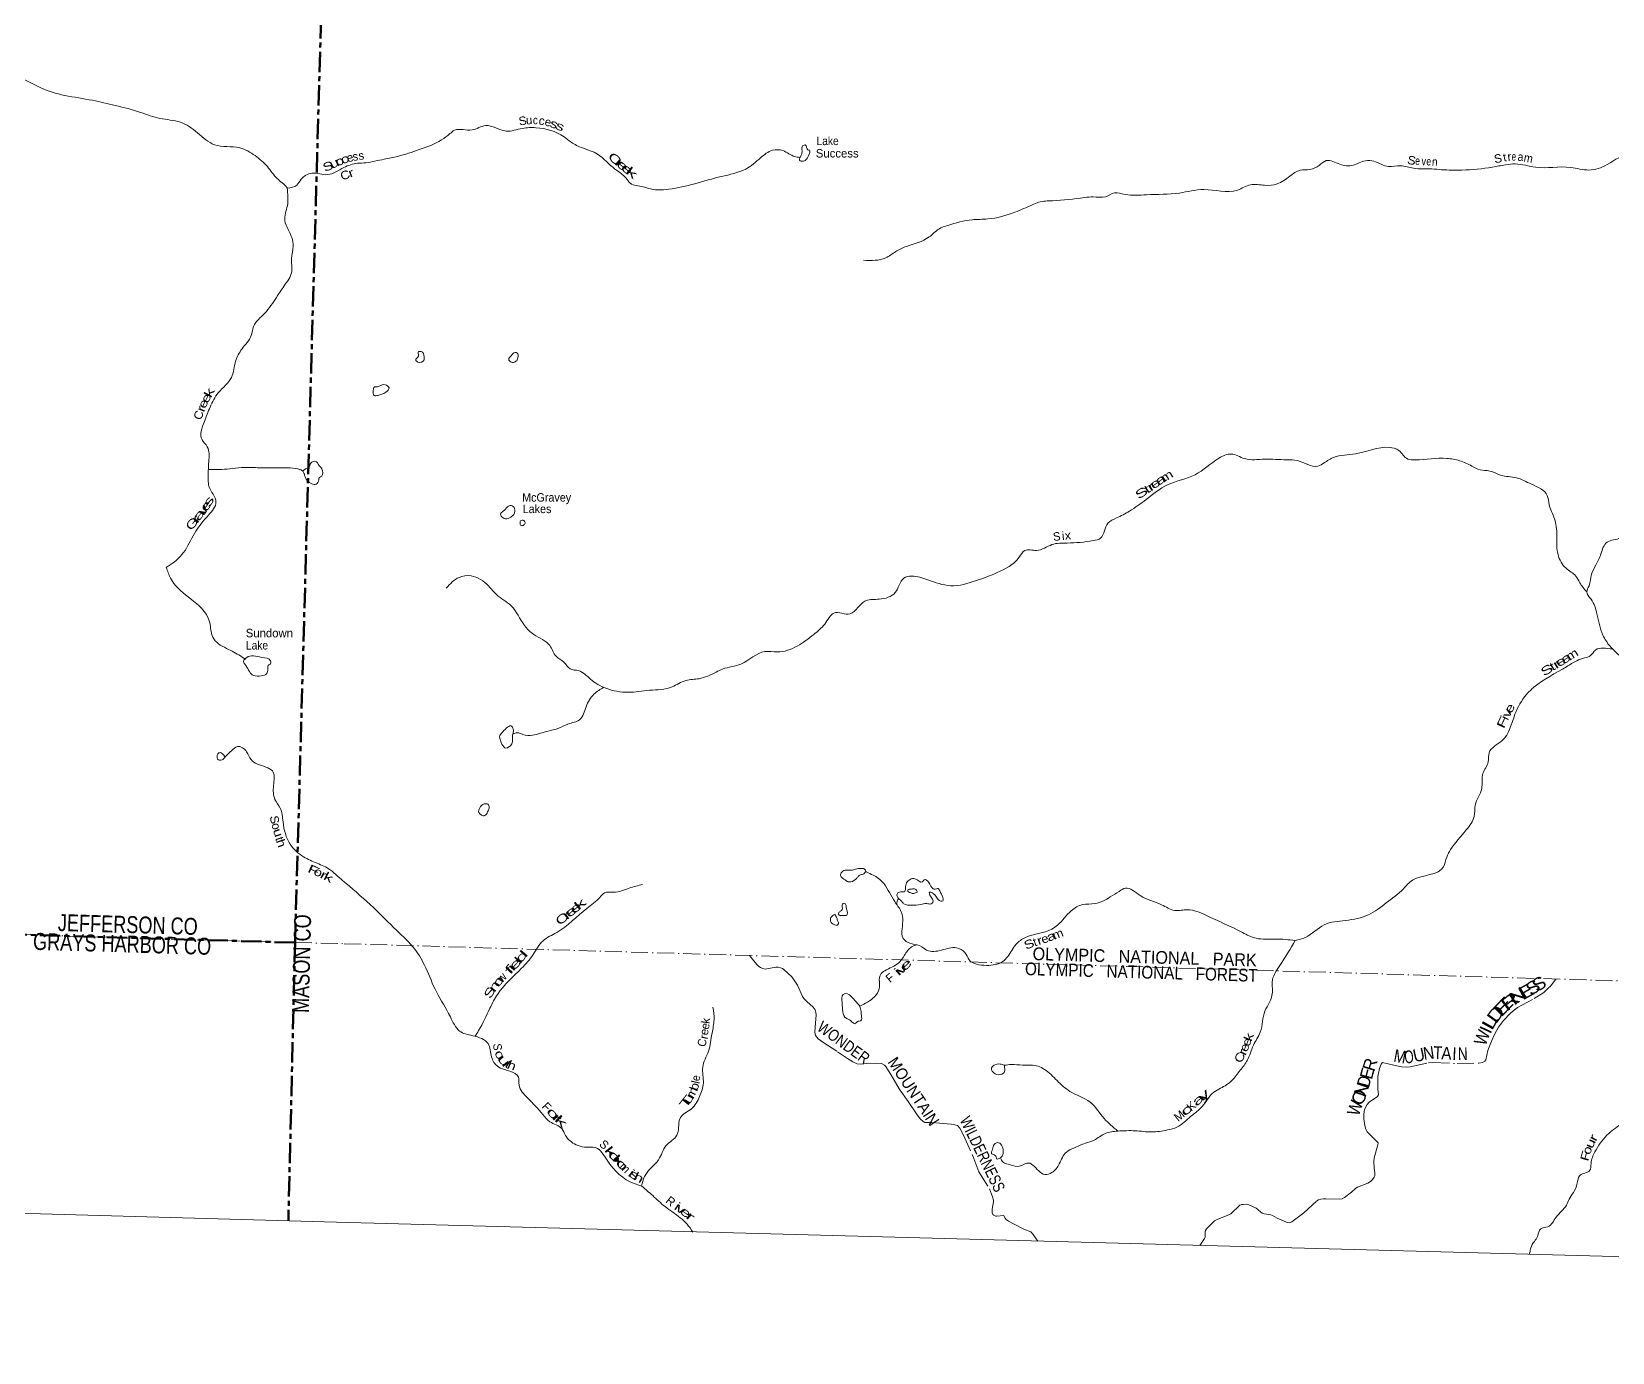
# Model space of a CAD drawing. Header units: feet. Extents: x -745759 to -493183, y 5472 to 195788.
# Drawn here: x -628705 to -591366, y 5472 to 36679 of the extents above; entities that cross this region are included whole.
import ezdxf
from ezdxf.enums import TextEntityAlignment as Align

# ---------------------------------------------------------------- set-up
doc = ezdxf.new("R2010")
doc.units = ezdxf.units.FT
doc.header["$LTSCALE"] = 80
doc.linetypes.add('DOT_DASHED', pattern=[7.7, 5, -1.2, 0.3, -1.2])
doc.linetypes.add('LONG_DASH_SHORT_DASH', pattern=[9.9, 6, -1.2, 1.5, -1.2])
for name, color, linetype, lineweight in [('11', 7, 'LONG_DASH_SHORT_DASH', 60), ('39', 7, 'Continuous', 13), ('4', 7, 'Continuous', 13), ('44', 7, 'DOT_DASHED', 13)]:
    doc.layers.add(name, color=color, linetype=linetype, lineweight=lineweight)
doc.layers.add('12', color=7, linetype='Continuous')
doc.layers.add('41', color=7, linetype='Continuous')

msp = doc.modelspace()

# ---------------------------------------------------------------- linework, layer by layer
at = {"layer": '11'}
msp.add_line((-622486.49, 15154.26), (-652376.61, 16017.73), dxfattribs=at)
msp.add_lwpolyline([(-620413.98, 48033.7), (-621557.22, 48079.3), (-622481.83, 15174.27), (-622639.79, 8580.84)], dxfattribs=at)
at = {"layer": '39'}
for points in [[(-637200.42, 35670.84), (-636912.83, 35319.23), (-636738.02, 35168.71), (-636417.78, 34961.35), (-636195.91, 34635.94), (-636033.13, 34487.8), (-635732.05, 34313.28), (-635409.14, 34061.46), (-634778.89, 34102.89), (-634336.08, 34145.95), (-634160.26, 34094.24), (-633875.1, 34123.92), (-633466.04, 34512.92), (-633096.98, 34846.66), (-632642.78, 35195.97), (-632234.19, 35635.41), (-632098.15, 35798.7), (-631946.48, 35814.28), (-631547.94, 35794.14), (-631070.97, 35767.59), (-630622.51, 35731.82), (-630202.8, 35678.77), (-629285.42, 35616.7), (-628880.43, 35543.92), (-628501.17, 35354.94), (-627922.14, 35172.01), (-627264.48, 35055.27), (-626727.92, 34934.14), (-626130.15, 34770.81), (-625672.87, 34627.87), (-625191.77, 34538.67), (-624784.21, 34286.3), (-624383.56, 34005.9), (-623789.12, 33931.42), (-623427.8, 33749.03), (-623135.41, 33488.05), (-622904.07, 33208.74), (-622676.67, 32998.14), (-622666.97, 32985.74)], [(-620812.12, 33575.47), (-620375.65, 33661.86), (-620052.93, 33731.06), (-619550.07, 33889.77), (-619020.93, 34118.3), (-618824.87, 34267.85), (-618715.61, 34347.34), (-618299.95, 34355.33), (-617982.25, 34458.96), (-617496.08, 34329.76), (-617113.03, 34393.16), (-616791.95, 34407.95), (-616128.8, 34194.91), (-615963.23, 34067.03), (-615691.06, 33929.98), (-615336.51, 33782.46), (-614925.6, 33429.58), (-614663.71, 33218.21), (-614564.51, 33096.31), (-614260.55, 33010.77), (-614144.65, 32975.1), (-613655.22, 32954.71), (-613038.24, 33085.88), (-612411.99, 33257.11), (-611838.13, 33429.87), (-611485.26, 33697.85), (-611203.68, 33875.15), (-610957.93, 33865.93), (-610679.77, 33726.69), (-610555.33, 33706.91)], [(-610556.02, 33707.02), (-610563.36, 33640.59), (-610471.22, 33619.74), (-610356.54, 33745.45), (-610332.54, 33873.83), (-610368.38, 33888.99), (-610399.11, 33940.31), (-610431.61, 33999.75), (-610484.48, 33985.17), (-610506.36, 33860.77), (-610519.08, 33772.4), (-610555.33, 33706.91)], [(-589741.82, 34212.12), (-589892.32, 33996.96), (-589913.27, 33836.23), (-589894.88, 33642.08), (-589950.6, 33262.54), (-590159.42, 32956.06), (-590206.62, 32794.08), (-590213.37, 32568.4), (-590245.16, 32180.09), (-590127.41, 31599.84), (-589967.99, 31401.55), (-589863.76, 30908.42), (-589863.17, 30456.64), (-589915.08, 30002.37), (-589927.12, 29532.81), (-590005.16, 29081.32), (-590079.95, 28738.64), (-590232.87, 28345.81), (-590464.41, 28223.52), (-590554.54, 27907.51), (-590619.69, 27752.11), (-590613.48, 27487.73), (-590555.89, 27121), (-590669.68, 26890.39), (-590730.33, 26615.87), (-590705.9, 26286.41), (-590694.2, 26003.72), (-590808.26, 25696.48), (-590959.37, 25364.1), (-591017.44, 25041.1), (-591062.29, 24822.58), (-591172.34, 24716.9), (-591491.99, 24615.34), (-591637.44, 24337.25), (-591756.34, 24070.49), (-591859.63, 23853.68), (-591918.14, 23583.13), (-591968.77, 23441.42), (-591869.12, 23267.08), (-591732.17, 22924.24), (-591589.9, 22421.93), (-591420.44, 22154.78), (-591365.68, 22092.53)], [(-609051.11, 31274.96), (-608529.04, 31334.28), (-608294.77, 31480.7), (-608043.08, 31602.4), (-607503.98, 31826.6), (-607274.54, 32013.49), (-607066.25, 32100.16), (-606485.53, 32232.39), (-606119.94, 32251.93), (-605477.94, 32410.59), (-605069.29, 32588.2), (-604918.26, 32648.31), (-604590.59, 32681.06), (-603832.06, 32757.66), (-603629.97, 32771.91), (-603341.42, 32777.57), (-603126.97, 32868.1), (-602877.97, 32832.56), (-602368.03, 32823.67), (-601592.39, 32865.49), (-601017.21, 32947.46), (-600223, 32936.29), (-599912.76, 33060.31), (-599580.37, 33048.55), (-599282.91, 33082.19), (-598981, 33264.94), (-598742.99, 33401.16), (-598504.4, 33422.4), (-598291.77, 33519.03), (-598123.06, 33631.06), (-597802.97, 33545.04), (-597491.03, 33523.8), (-597195.56, 33626.07), (-597002.31, 33614.36), (-596653.09, 33491.18), (-596368.21, 33509.06), (-596061.38, 33451.66), (-595632.4, 33433.04), (-595398.97, 33416.12), (-594919.25, 33408.12), (-594201.32, 33475.82), (-593887.09, 33531.15), (-593658.57, 33552.69), (-593184.99, 33474.28), (-592350.23, 33469.99), (-591918.48, 33408.93), (-591491.14, 33537.59), (-590931.53, 33773.29), (-590845.19, 33760.68), (-590631.8, 33748.38), (-590338.38, 33782.13), (-590064.78, 33760), (-589896.78, 33678.89)], [(-622666.95, 32982.71), (-622443.26, 33049.56), (-622338.17, 33189.59), (-622085.81, 33333.22), (-621707.84, 33299.59), (-621331.76, 33467.71), (-621006.17, 33566.77), (-620812.12, 33575.47)], [(-622666.97, 32985.74), (-622663.69, 32566.1), (-622722.95, 32210.88), (-622646.55, 32006.87), (-622523.51, 31613.85), (-622568.96, 31314.69), (-622560.34, 31003.81), (-622741.97, 30668.43), (-622923.69, 30395.59), (-623199.2, 30022.71), (-623462.79, 29709.99), (-623517.55, 29501.88), (-623734.99, 29181.7), (-623884.99, 28891.76), (-623985.52, 28505.52), (-624290.75, 28149.68), (-624488.73, 27806.73), (-624624.22, 27463.91), (-624679.72, 27033.94), (-624555.7, 26870.84), (-624520.05, 26520.82), (-624533.38, 26085.54), (-624515.79, 25935.75), (-624349.72, 25565.64), (-624526.64, 25252.31), (-624828.52, 24874.18), (-625080.25, 24421.92), (-625433.51, 24077.62), (-625523.62, 24021.28)], [(-619434.51, 28991.64), (-619501.23, 29120.65), (-619574.25, 29106.66), (-619562.32, 29033.71), (-619579.76, 28989.85), (-619632.13, 28924.83), (-619579.29, 28870.84), (-619434.61, 28921.06), (-619434.51, 28991.64)], [(-617247.09, 28903.35), (-617211.9, 29001.14), (-617235.68, 29082.51), (-617283.56, 29100.05), (-617378.71, 29020.15), (-617435.83, 28931.07), (-617381.16, 28870.98), (-617318.94, 28861.09), (-617247.09, 28903.35)], [(-620491.68, 28302.62), (-620355.6, 28334.94), (-620262.95, 28263.65), (-620338.62, 28161), (-620528.54, 28081.86), (-620613.22, 28082.32), (-620633.9, 28199.9), (-620609.15, 28285.9), (-620536.55, 28285.79), (-620491.68, 28302.62)], [(-622297.41, 26292.14), (-622235.32, 26344.72), (-622159.56, 26382.77), (-622112.17, 26482.18), (-621995.94, 26525.05), (-621920.11, 26434.01), (-621850.19, 26347.18), (-621853.36, 26177.84), (-621904.83, 26143.09), (-621922.67, 26087.16), (-621980.2, 25986.03), (-622088.71, 25997.39), (-622245.15, 26155.42), (-622266.91, 26234.74), (-622297.41, 26292.14)], [(-618910.28, 23530.95), (-618608.27, 23784.29), (-618324.92, 23818.34), (-617910.57, 23580.32), (-617725.07, 23377.24), (-617378.05, 23112.96), (-617065.27, 22648), (-616841.79, 22433.72), (-616466.45, 22172.64), (-616316.64, 21922.2), (-616133.24, 21783.72), (-615982.86, 21619.99), (-615784.42, 21579.89), (-615504.1, 21378.07), (-615137.44, 21163.63), (-614609.88, 21069.52), (-614106.37, 21115.27), (-613577.6, 21196.58), (-613252.41, 21348.4), (-612940.61, 21389.68), (-612534.59, 21547.19), (-612383.26, 21617.38), (-611950.17, 21735.78), (-611384.72, 22031.82), (-611092.63, 22021.24), (-610620.59, 22160.69), (-610229.15, 22437.62), (-609971.94, 22676.13), (-609862.23, 22838.3), (-609756.39, 22938.05), (-609369.72, 22920.67), (-609189.78, 23070.69), (-608995.32, 23234.41), (-608681.75, 23267.57), (-608305.95, 23425.97), (-608212.05, 23598.68), (-608100.25, 23762.8), (-607915.27, 23811.83), (-607538.71, 23726.18), (-606998.38, 23587.32), (-606385.73, 23708.53), (-605898.14, 23895.92), (-605381.13, 24257.92), (-605245.22, 24419.31), (-604968.95, 24419.28), (-604603.82, 24557.83), (-604241.71, 24595.62), (-603626.96, 24652.23), (-603455.79, 24711.75), (-603281.79, 25067.66), (-603076.56, 25186.69), (-602773.24, 25349.23), (-602379.89, 25622.07), (-601871.37, 25970.19), (-601222.92, 26209.34), (-600660.68, 26600.26), (-600369.36, 26698.62), (-600052.01, 26588.48), (-599582.49, 26576.74), (-599060.64, 26561.45), (-598803.04, 26543.82), (-598323.03, 26410.76), (-598175.54, 26487.11), (-597949.75, 26619.66), (-597430.99, 26703.28), (-596637.93, 26855.51), (-596408.33, 26778.19), (-596200.49, 26580.51), (-596027.69, 26559.31), (-595272.44, 26593.65), (-594973.55, 26540.52), (-594684.96, 26413.08), (-594491.93, 26326.75), (-594262.96, 26295.84), (-594011.74, 26199.74), (-593632.5, 26136.19), (-593276.06, 25984.58), (-592902.79, 25721.54), (-592859.05, 25498.41), (-592801.29, 25339.41), (-592690.84, 24987.27), (-592678.39, 24527.08), (-592576.96, 24142.93), (-592460.29, 23998.34), (-592229.86, 23814.11), (-592137.73, 23658.14), (-591968.63, 23439.94)], [(-624526.11, 26332.68), (-624023.42, 26346.43), (-623748.33, 26376.42), (-623369.37, 26375.03), (-622909.79, 26373.21), (-622414.69, 26346.12), (-622340.85, 26321.7), (-622297.12, 26291.59)], [(-617313.4, 25273.06), (-617297.09, 25413.76), (-617375.81, 25478.58), (-617463.42, 25448.88), (-617565.34, 25344.98), (-617625.76, 25280.19), (-617611.09, 25231.36), (-617512.1, 25169.97), (-617385.97, 25206.61), (-617313.4, 25273.06)], [(-617165.82, 25083.19), (-617154.72, 25117.15), (-617075.84, 25124.92), (-617047.3, 25067.62), (-617091.3, 25012.44), (-617155.72, 25016.34), (-617166.96, 25044.9), (-617165.82, 25083.19)], [(-625523.62, 24021.28), (-625424.89, 23766.74), (-625003.11, 23320.31), (-624501, 22732.26), (-624467.51, 22509.38), (-624400.49, 22327.83), (-624053.23, 22081.32), (-623734.15, 21902.23), (-623659.03, 21853.56)], [(-591365.83, 22092.68), (-591587.16, 22109.25), (-591759.69, 22071.95), (-591882.79, 21934.38), (-592025.52, 21882.09), (-592209.09, 21812.85), (-592449.23, 21672.66), (-593217.93, 21188.97), (-593396.57, 21014.71), (-593666.63, 20548.67), (-593975.71, 19924.46), (-594276.61, 19640.84), (-594297.29, 19421.62), (-594422.41, 19148.98), (-594453.24, 18792.91), (-594604.02, 18404.06), (-594630.36, 18130.55), (-594817.26, 17815.35), (-595190.13, 17350.32), (-595280.07, 17175.47), (-595351.42, 16947.65), (-596089.04, 16626.41), (-596302.72, 16426.95), (-596705.99, 16091.88), (-597125.77, 15811.75), (-597666.18, 15678.34), (-598175.53, 15572.25), (-598615.88, 15278.6), (-598858.12, 15203.01)], [(-591365.83, 22092.68), (-591109.24, 21839.11), (-590662.55, 21333.93), (-590490.9, 21274.44), (-590225.54, 21246.5), (-590080.99, 21164.01)], [(-623659.03, 21853.56), (-623623.62, 21890.81), (-623268.71, 21894.18), (-623061.65, 21809.25), (-623061.61, 21744.7), (-623115.28, 21703.97), (-623125.86, 21621.59), (-623151.35, 21513.45), (-623282.1, 21456.89), (-623465.26, 21466.48), (-623645.54, 21701.88), (-623694.2, 21824.37), (-623659.03, 21853.56)], [(-615185.09, 21186), (-615421.91, 21024.74), (-615608.32, 20725.66), (-615760.6, 20421.56), (-616035.93, 20318.7), (-616273.09, 20210.69), (-616506.79, 20150.98), (-616870.58, 20056.77), (-617100.04, 20071.56), (-617229.92, 20111.67), (-617339.41, 20080.84)], [(-617339.81, 20078.59), (-617322.81, 20174.89), (-617360.51, 20262.72), (-617578.13, 20133.97), (-617650.31, 20013.06), (-617628.49, 19933.77), (-617616.01, 19878.95), (-617565.85, 19802.86), (-617530.91, 19757.46), (-617396.37, 19805.96), (-617360.85, 19847.27), (-617346.91, 19975.94), (-617339.81, 20078.59)], [(-624134.96, 19544.36), (-623979.21, 19692.94), (-623843.26, 19787.66), (-623625.35, 19662.05), (-623522.08, 19479.41), (-623170.71, 19301.35), (-623018.22, 19212.02), (-622990.44, 18868.29), (-622956.25, 18536.46), (-622833.46, 18333.05), (-622766.8, 18008.31), (-622595.59, 17476.68), (-622284.06, 17182.85), (-621962.22, 17027.87), (-621654.35, 16877.36), (-621475.64, 16722.68), (-621281.15, 16556.31)], [(-624134.96, 19544.36), (-624195.3, 19614.77), (-624246.86, 19642.55), (-624306.26, 19612.08), (-624322.33, 19548.02), (-624311.97, 19491.23), (-624203.77, 19469.8), (-624168.79, 19492.94), (-624134.96, 19544.36)], [(-617924.36, 18268.5), (-617897.64, 18352.42), (-617927.83, 18421.88), (-618014.23, 18432.48), (-618120, 18334.74), (-618141.27, 18230.49), (-618096.38, 18180.77), (-618018.64, 18150.26), (-617948.21, 18212.73), (-617924.36, 18268.5)], [(-609003.27, 16837.39), (-609020.02, 16884.26), (-609104.04, 16906.89), (-609241.59, 16892.77), (-609343.3, 16863.48), (-609454.12, 16866.73), (-609568.46, 16819.66), (-609595.05, 16739.77), (-609487.3, 16633.75), (-609423.97, 16593.58), (-609355.59, 16587.54), (-609215.75, 16678.23), (-609169.91, 16727.31), (-609145.01, 16750.78), (-609063.75, 16770.59), (-609001.68, 16836.48)], [(-607788.92, 15099.58), (-608016.78, 15164.8), (-608116.95, 15254.46), (-608142.55, 15477.05), (-608129.15, 15722.71), (-608178, 15909.69), (-608316.86, 16121.48), (-608570.46, 16542.35), (-608792.71, 16730.38), (-608943.79, 16803.37), (-609003.27, 16837.39)], [(-621281.15, 16556.31), (-620624.68, 15975.87), (-620085.97, 15445.81), (-619651.76, 14995.45), (-619396.56, 14560.41), (-619141.44, 13988.23), (-618814.09, 13403.86), (-618596.36, 13064.71), (-618285.06, 12954.75), (-617921.65, 12766.62), (-617840.33, 12451.64), (-617691.82, 12225.44), (-617207.24, 11975.28), (-617188.61, 11789.19), (-616988.06, 11482.81), (-616626.7, 11091.05), (-616462.4, 10920.86), (-616182.83, 10761.41), (-616096.92, 10599.57), (-615841.38, 10378.3), (-615647.39, 10324.21), (-615381.61, 10310.38), (-615110.23, 10012.01), (-614471.38, 9458.84), (-614291.61, 9401.14)], [(-618237.01, 12934.8), (-618146.26, 13077.74), (-617880.44, 13604.4), (-617695.01, 13937.79), (-617134.32, 14546.56), (-616860.42, 14871.31), (-616622.73, 15199.13), (-616300.37, 15391.37), (-615591.54, 15963.53), (-615281.29, 16222.68), (-615175.33, 16326.46), (-614959.08, 16342.31), (-614587.1, 16440.32), (-614275.87, 16530.02)], [(-609145.02, 13650.98), (-608793.48, 13874.63), (-608682.92, 14065), (-608656.97, 14392.98), (-608551.2, 14490.72), (-608229.26, 14668.85), (-608088.53, 14856.32), (-607919.29, 15053.04), (-607790.85, 15099.69), (-607564.59, 14978.11), (-607211.75, 14975.84), (-606857.22, 15029.99), (-606658.93, 14917.29), (-606559.16, 14746.97), (-606151.69, 14616.04), (-605763.71, 14709.55), (-605649.4, 14823.17), (-605451.14, 15113.83), (-605230.48, 15276.78), (-604603.45, 15474.2), (-604473.68, 15565.19), (-604148.87, 15906.59), (-603884.37, 16052.12), (-603585.2, 16075.62), (-603225.58, 16232.48), (-603015.9, 16365.49), (-602868.48, 16439.83), (-602520.82, 16264.27), (-602013, 16049.73), (-601706.45, 15915.7), (-601399.47, 15930.91), (-600965.74, 15801.23), (-600104.77, 15392.82), (-599780.14, 15256.25), (-599326.92, 15238.93), (-598858.12, 15203.01)], [(-608232.02, 16193.62), (-608263.13, 16299.4), (-608205.27, 16346.11), (-608079.63, 16366.63), (-608063.11, 16446.82), (-608035.43, 16562.98), (-607838.81, 16664.11), (-607663.61, 16588.39), (-607619.73, 16639.54), (-607512.68, 16577.92), (-607412.37, 16425.74), (-607364.31, 16414.24), (-607307.23, 16434.76), (-607254.46, 16378.76), (-607199.36, 16131.09), (-607267.32, 16151.24), (-607405.61, 16314.61), (-607499.65, 16339.55), (-607485.34, 16278.63), (-607420.06, 16101.26), (-607455.22, 16072.04), (-607566.04, 16075.28), (-607703.89, 16051.09), (-607924.06, 16039.39), (-608100.58, 16070.78), (-608151.34, 16126.72), (-608232.02, 16193.62)], [(-607792.91, 16378.4), (-607848.06, 16422.37), (-607947.15, 16413.17), (-608003.81, 16406.76), (-608009.04, 16366.58), (-607969.47, 16341.22), (-607935.46, 16332.16), (-607901.69, 16315.03), (-607826.72, 16326.95), (-607785.76, 16347.94), (-607792.91, 16378.4)], [(-609458.97, 15963.35), (-609472.68, 16044.42), (-609491.74, 16081.28), (-609534.17, 16078.49), (-609558.81, 15996.53), (-609556.47, 15939.99), (-609596.14, 15894.77), (-609641.79, 15851.73), (-609633.1, 15805.09), (-609546.65, 15796.51), (-609449.57, 15805.77), (-609435.91, 15857.8), (-609451.94, 15928.86), (-609458.97, 15963.35)], [(-608275.86, 16059.14), (-608260.5, 16117.82), (-608253.25, 16157.94), (-608232.02, 16193.62)], [(-609677.83, 15725.73), (-609706.42, 15781.02), (-609733.49, 15820.13), (-609780.67, 15793.28), (-609830.96, 15730.22), (-609798.37, 15606.24), (-609746.77, 15578.51), (-609676.67, 15562.34), (-609647.26, 15601.81), (-609659.61, 15660.66), (-609678.61, 15699.54), (-609677.83, 15725.73)], [(-598858.12, 15203.01), (-599220.7, 14610.62), (-599403.84, 14218.68), (-599393.75, 14016.7), (-599470.94, 13728.55), (-599571.43, 13537.88), (-599683.22, 13036.96), (-599845.7, 12729.11), (-599989.47, 12372.32), (-600155.83, 12137.2), (-600352.58, 11896.91), (-600620.3, 11711.15), (-600780.3, 11621.04), (-601054.68, 11280.18), (-601319.7, 11049.96), (-601651.99, 10795.5), (-601873.84, 10727.38), (-602250.35, 10679.92), (-602636.73, 10707.38), (-603048.3, 10701.29)], [(-609140.28, 13653.99), (-609308.72, 13841.32), (-609476.91, 13949.1), (-609534.05, 13926.58), (-609559.74, 13741.79), (-609466.07, 13367.95), (-609358.83, 13312.37), (-609254.16, 13238.72), (-609198.19, 13289.52), (-609116.99, 13307.3), (-609104.89, 13442.08), (-609112.43, 13527), (-609145.02, 13650.98)], [(-614296.72, 9402.78), (-614226.3, 9629.14), (-614091.74, 9812.76), (-613893.82, 10024.77), (-613716.39, 10360.41), (-613463.1, 10603.07), (-613423.42, 10783.42), (-613380.1, 11018.11), (-613115.62, 11230.19), (-612927.49, 11519.13), (-612837.31, 11837.16), (-612852.4, 12208.69), (-612718.04, 12587.95), (-612632.78, 13010.99), (-612584.67, 13338.32), (-612612.37, 13625.51)], [(-605728.11, 12255.03), (-605828.21, 12285.24), (-605966.24, 12255), (-606035.21, 12174.33), (-606014.79, 12115.25), (-605910.18, 12039.58), (-605751.99, 12069.23), (-605713.13, 12154.81), (-605721.7, 12205.48), (-605728.25, 12256.09)], [(-603048.3, 10701.29), (-603368.22, 10995.03), (-603699.47, 11381.87), (-604181.78, 11640.03), (-604482.7, 11894.9), (-604779.28, 12159.72), (-604932.38, 12232.78), (-605298.6, 12259.64), (-605562.37, 12273.42), (-605728.25, 12256.09)], [(-590329.46, 11754.61), (-590573.8, 11497.47), (-590823.7, 11165.97), (-591167.45, 10865.45), (-591496.02, 10600.8), (-591780.03, 10207.78), (-591868.76, 9938.11), (-591904.11, 9767.72), (-592016.8, 9708.5), (-592139.74, 9643.53), (-592195.42, 9467.69), (-592286.68, 9248.51), (-592386.14, 9092.1), (-592450.87, 8950.81), (-592693.28, 8667.49), (-592891.63, 8441.37), (-593056.46, 8391.75), (-593138.45, 8212.64), (-593208.56, 8093.69), (-593295.69, 7944.98), (-593317.26, 7830.65), (-593330.58, 7790.28)], [(-603048.3, 10701.29), (-603344.46, 10643.41), (-603609.26, 10487.81), (-603815.12, 10415.18), (-604088.79, 10300.18), (-604263.07, 10204.44), (-604430.68, 9927.01), (-604604.25, 9720.33), (-604768.9, 9676.75), (-605054.66, 9898.9), (-605141.99, 9945.83), (-605376.23, 9867.99), (-605586.83, 9906.43), (-605758.42, 9967.92), (-605820, 10066.53)], [(-605819.91, 10066.38), (-605911.39, 10045.01), (-605927.59, 10110.02), (-605965.09, 10137.34), (-606032.57, 10173.6), (-606018.31, 10245.79), (-605982.7, 10357.68), (-605889.74, 10431.6), (-605794.89, 10366.3), (-605755.99, 10183.65), (-605782.46, 10107.79), (-605820, 10066.53)], [(-614291.61, 9401.14), (-614034.18, 9175.78), (-613739.49, 8915.05), (-613384.35, 8652.55), (-613223.47, 8502.62), (-613085.7, 8314.33)]]:
    msp.add_spline(points, degree=3, dxfattribs=at)
at = {"layer": '4'}
msp.add_lwpolyline([(-739699.92, 195787.95), (-708889.59, 194791.67), (-678077.93, 193837.75), (-647264.98, 192926.23), (-616450.81, 192057.09), (-585635.48, 191230.34), (-554819.03, 190445.97), (-524001.53, 189704), (-493183.05, 189004.41), (-497222.97, 5471.78), (-528293.91, 6177.09), (-559363.85, 6925.15), (-590432.73, 7715.93), (-621500.49, 8549.46), (-652567.08, 9425.72), (-683632.43, 10344.71), (-714696.49, 11306.44), (-745759.19, 12310.89)], close=True, dxfattribs=at)
msp.add_lwpolyline([(-739699.92, 195787.95), (-708889.59, 194791.67), (-678077.93, 193837.75), (-647264.98, 192926.23), (-616450.81, 192057.09), (-585635.48, 191230.34), (-554819.03, 190445.97), (-524001.53, 189704), (-493183.05, 189004.41), (-497222.97, 5471.78), (-528293.91, 6177.09), (-559363.85, 6925.15), (-590432.73, 7715.93), (-621500.49, 8549.46), (-652567.08, 9425.72), (-683632.43, 10344.71), (-714696.49, 11306.44), (-745759.19, 12310.89)], close=True, dxfattribs=at)
at = {"layer": '44'}
msp.add_line((-621319.46, 15127.95), (-590262.64, 14222.61), dxfattribs=at)
for points in [[(-633415.97, 15469.99), (-622486.49, 15154.26), (-622486.49, 15154.26), (-621319.46, 15127.95)], [(-611747.22, 14848.91), (-611578.37, 14633.46), (-611528.64, 14590.35), (-611489.93, 14564.53), (-611429.72, 14538.7), (-611379.15, 14528.63), (-611128.98, 14572.71), (-611070.57, 14573.14), (-611018.96, 14560.22), (-610971.64, 14543.01), (-610936.15, 14518.28), (-610751.15, 14345.65), (-610673.79, 14246.05), (-610615.02, 14150.52), (-610497.37, 13879.7), (-610465.18, 13835.04), (-610392.85, 13761.88), (-610244.69, 13628.59), (-610198.51, 13568.2), (-610178.5, 13503.98), (-610177.01, 13445.54), (-610193.83, 13153.16), (-610203.89, 13038.84), (-610192.15, 12956.36), (-610124.32, 12877.44), (-610018.65, 12800.17), (-609666.81, 12575.96), (-609429.19, 12417.69), (-609308.18, 12335.16), (-609206.69, 12288.01), (-609121.08, 12285.67), (-608989.62, 12301.05), (-608736.67, 12306.9), (-608628.59, 12294.28), (-608559.75, 12257), (-608529.67, 12225.41), (-608387.61, 11996.46), (-608208.75, 11695.55), (-608003.71, 11397.8), (-607806.49, 11106.33), (-607714.6, 10988.08), (-607643.63, 10925.68), (-607608.3, 10907.18), (-607443.85, 10905.86), (-607255.94, 10885.72), (-606981.92, 10860.77), (-606897.38, 10850.36), (-606838.35, 10834.03), (-606783.4, 10766.43), (-606693.43, 10600.47), (-606472.42, 10113.5), (-606332.03, 9739.56), (-606082.13, 9339.98), (-606010.12, 9146.93), (-605984.47, 9068.57), (-605985.82, 9029.7), (-606019.63, 8852.12), (-606014.58, 8771.61), (-605997.37, 8732.87), (-605978, 8712.25), (-605930.7, 8689.83), (-605902.56, 8687.72), (-605739.6, 8702.52), (-605719.24, 8649.66), (-605687.69, 8614.52), (-605629.39, 8574.47), (-605497.45, 8497.92), (-605266.42, 8384.03), (-605104.11, 8316.53), (-605043.59, 8255.15), (-604933.49, 8099.67)], [(-601111.42, 7997.62), (-600996.79, 8161.27), (-600985.99, 8192.76), (-600981.68, 8230.42), (-600981.68, 8311.12), (-600976.68, 8349.33), (-600950.5, 8392.89), (-600764.72, 8577.35), (-600704.79, 8610.24), (-600567.23, 8667.3), (-600565.23, 8667.24), (-600427.37, 8719.99), (-600378.09, 8747.5), (-600167.02, 8947.43), (-600126.82, 8963.16), (-600080.58, 8969.62), (-600017.14, 8970.69), (-599985.9, 8965.65), (-599952.62, 8954.55), (-599778.07, 8878.61), (-599737.03, 8848.03), (-599670.36, 8783.48), (-599641.49, 8759.75), (-599592.94, 8745.82), (-599434.11, 8720.9), (-599395.09, 8708.16), (-599284.14, 8643.77), (-599061.21, 8550), (-599002.76, 8536.28), (-598968.73, 8541.4), (-598936.47, 8558.61), (-598650.13, 8771.77), (-598346.17, 9053.01), (-598305.81, 9077.23), (-598255.27, 9091.22), (-598192.91, 9098.75), (-598132.01, 9100.27), (-597807.95, 9091.22), (-597746.87, 9099.83), (-597691.28, 9131.03), (-597527.02, 9261.34), (-597426.76, 9352.68), (-597384.87, 9377.18), (-597139.09, 9471.6), (-597075.68, 9507.63), (-597030.51, 9553.9), (-596993.95, 9610.92), (-596979.97, 9642.13), (-596974.12, 9673.03), (-596974.6, 9714.22), (-596993.38, 9822.21), (-597001.48, 9989.67), (-596995.51, 10067.2), (-596902.55, 10372.71), (-596899.77, 10423.45), (-597070.74, 10595.62), (-597154.17, 10684.74), (-597190.73, 10744.99), (-597215.67, 10829.18), (-597239.12, 10990.31), (-597239.06, 11098.95), (-597217.61, 11209.81), (-597161.49, 11327.31), (-597112.23, 11381.96), (-596917.61, 11517.53), (-596893.41, 11553.5), (-596905.11, 11688.39), (-596905.3, 11993.54), (-596870.29, 12180.33), (-596827.28, 12285.77), (-596796.43, 12321.26), (-596531.79, 12254.46), (-596346.62, 12221.22), (-596226.19, 12210.46), (-596141.73, 12219.73), (-595705.39, 12313.99), (-595613.27, 12322.36), (-595035.96, 12296.3), (-594522.11, 12305.74), (-594431.51, 12318.05), (-594376.15, 12353.2), (-594358.39, 12384.76), (-594305.81, 12605.88), (-594223.98, 12823.76), (-594149.11, 12986.25), (-594056.24, 13153.01), (-593937.85, 13316.67), (-593774.51, 13484.4), (-593605.2, 13617.06), (-593210.94, 13837.15), (-592985.79, 13976.4), (-592880.94, 14074.03), (-592825.02, 14127.83), (-592703.95, 14293.78)]]:
    msp.add_lwpolyline(points, dxfattribs=at)

# ---------------------------------------------------------------- texts
at = {"layer": '12', "width": 0.8}
for s, rotation, p in [('JEFFERSON CO', 358.345, (-628089.53, 15429.67)), ('MASON CO', 88.628, (-622157.49, 13488.98)), ('GRAYS HARBOR CO', 358.345, (-628675.9, 14985.5))]:
    msp.add_text(s, height=400, rotation=rotation, dxfattribs=at).set_placement(p)
at = {"layer": '41'}
for s, rotation, width, p in [('S', 8.911, 1.05, (-617090.08, 34473.41)), ('c', 358.914, 0.85, (-616807.41, 34488.72)), ('c', 351.049, 1.05, (-616669.49, 34475.55)), ('s', 341.689, 1.35, (-616396.23, 34403.72)), ('s', 337.161, 1.5, (-616259.31, 34351.22)), ('S', 22.245, 1.35, (-621667.84, 33406.28)), ('u', 26.027, 1.5, (-621513.6, 33477.84)), ('c', 21.672, 1.4, (-621400.07, 33526.07)), ('c', 21.03, 1.4, (-621275.55, 33575.54)), ('e', 14.068, 1.05, (-621161.51, 33608.17)), ('C', 318.298, 1.65, (-614993.92, 33596.83)), ('r', 318.467, 2.1, (-614888.05, 33506.15)), ('S', 349.117, 1.1, (-596126.23, 33539.79)), ('e', 357.6, 0.75, (-595970.27, 33527.72)), ('v', 357.429, 0.8, (-595824.94, 33520.01)), ('e', 357.429, 0.75, (-595707.21, 33516.48)), ('n', 355.806, 0.9, (-595566.7, 33505.85)), ('S', 9.777, 1.05, (-594050.98, 33582.75)), ('e', 0.284, 0.7, (-593692.18, 33629.27)), ('a', 356.195, 0.9, (-593540.77, 33622.6)), ('m', 349.113, 0.95, (-593366.96, 33593.27)), ('C', 21.672, 1.15, (-621264.01, 33196.9)), ('r', 21.03, 1.35, (-621124.86, 33249.71)), ('e', 321.064, 1.8, (-614807.41, 33436.94)), ('e', 321.064, 1.8, (-614700, 33351.55)), ('k', 321.122, 2, (-614592.47, 33266.74)), ('e', 63.57, 1.4, (-624496.55, 27974.2)), ('k', 62.426, 1.6, (-624421.15, 28103.9)), ('C', 70.455, 1.1, (-624666.56, 27583.77)), ('r', 68.509, 1.4, (-624610.05, 27731.05)), ('e', 65.315, 1.35, (-624564.33, 27845.2)), ('a', 35.251, 1.75, (-601981.32, 26012.57)), ('m', 31.733, 1.35, (-601842.7, 26092.57)), ('S', 34.538, 1.65, (-602435.52, 25698.62)), ('t', 34.251, 1.55, (-602302.33, 25785.58)), ('r', 34.251, 1.8, (-602208, 25848.99)), ('e', 32.251, 1.55, (-602113.55, 25919.91)), ('v', 52.423, 1.85, (-624578.99, 25319.75)), ('e', 54.655, 1.65, (-624510.53, 25416.08)), ('s', 58.619, 1.8, (-624441.07, 25529.84)), ('G', 52.018, 1.45, (-624839.65, 24989.93)), ('r', 52.018, 1.95, (-624746.61, 25109.07)), ('a', 50.081, 1.9, (-624674.23, 25199.8)), ('x', 5.749, 1.1, (-604220.68, 24679.2)), ('m', 31.097, 1.3, (-592269.48, 21877.16)), ('S', 32.81, 1.6, (-592863.25, 21512.81)), ('t', 31.548, 1.45, (-592731.43, 21593.11)), ('r', 31.548, 1.7, (-592634.32, 21652.23)), ('e', 31.548, 1.55, (-592536.03, 21713.25)), ('a', 32.346, 1.65, (-592410.44, 21792.15)), ('v', 62.782, 1.5, (-593765.74, 20533.26)), ('e', 61.486, 1.45, (-593705.45, 20644.81)), ('F', 64.407, 1.65, (-593874.68, 20312.61)), ('i', 64.407, 1.15, (-593819.88, 20425.36)), ('S', 281.302, 1.1, (-623061.55, 18038.55)), ('o', 284.645, 1.05, (-623022.36, 17878.78)), ('u', 288.645, 1.3, (-622977.33, 17718.9)), ('t', 288.411, 1.05, (-622942.75, 17579)), ('h', 288.575, 1.25, (-622902.5, 17471.27)), ('F', 334.312, 1.65, (-622085.66, 16776.53)), ('o', 335.866, 1.3, (-621974.49, 16729.92)), ('r', 332.369, 1.6, (-621848.19, 16664.66)), ('k', 332.208, 1.6, (-621736.79, 16608.03)), ('e', 39.145, 1.8, (-615793.28, 15902.47)), ('k', 39.145, 2, (-615688.25, 15987.97)), ('C', 38.675, 1.55, (-616118.29, 15639.58)), ('r', 38.675, 2, (-616000.26, 15734.06)), ('e', 39.145, 1.8, (-615902.64, 15814.45)), ('e', 18.304, 1.15, (-604742.69, 15151.23)), ('a', 23.625, 1.4, (-604584.41, 15211.18)), ('m', 21.794, 1.15, (-604428.07, 15266.41)), ('d', 49.602, 2.05, (-617061.19, 14760.94)), ('S', 23.018, 1.35, (-605106.2, 15028.77)), ('r', 18.304, 1.3, (-604864.84, 15110.5)), ('f', 47.303, 2.2, (-617351.71, 14442.02)), ('i', 48.58, 1.75, (-617293.72, 14501.77)), ('e', 47.709, 1.95, (-617210.32, 14584.36)), ('l', 49.602, 1.65, (-617134.77, 14673.68)), ('v', 40.567, 2, (-608093.45, 14459.07)), ('e', 46.223, 2, (-607986.95, 14561.43)), ('n', 54.586, 1.75, (-617699.75, 14067.04)), ('o', 53.502, 1.7, (-617605.06, 14181.34)), ('i', 43.437, 1.85, (-608183.04, 14391.41)), ('S', 60.819, 1.5, (-617800.53, 13926.11)), ('S', 273.71, 0.95, (-617797.78, 12681.5)), ('C', 78.069, 0.95, (-612770.88, 12768.56)), ('r', 79.14, 1.1, (-612733.55, 12906.79)), ('e', 67.546, 1.25, (-599965.25, 12638.59)), ('k', 68.402, 1.4, (-599860.28, 12889.25)), ('e', 68.009, 1.25, (-599910.76, 12769.68)), ('o', 298.21, 1.4, (-617733.06, 12459.85)), ('u', 309.532, 1.95, (-617629.8, 12299.05)), ('t', 325.757, 1.55, (-617501.1, 12201.94)), ('h', 338.837, 1.3, (-617394.22, 12159.88)), ('C', 63.536, 1.25, (-600080.9, 12396.85)), ('r', 66.214, 1.45, (-600008.79, 12527.2)), ('e', 82.291, 0.9, (-612918.37, 11940.26)), ('u', 57.373, 1.7, (-613103.56, 11415.86)), ('m', 62.815, 1.25, (-613023.11, 11561.47)), ('b', 73.379, 1.2, (-612953.83, 11724.9)), ('y', 43.672, 2.15, (-600956.56, 11481.4)), ('o', 313.63, 1.95, (-616462.01, 11048.36)), ('T', 51.835, 1.95, (-613172.95, 11332.22)), ('c', 40.319, 2.05, (-601364.98, 11124.42)), ('a', 41.644, 2, (-601082.97, 11368.85)), ('r', 315.823, 2.25, (-616361.15, 10944.78)), ('k', 316.712, 2.2, (-616267.62, 10860.45)), ('u', 63.914, 1.5, (-591797.49, 10366.74)), ('r', 62.61, 1.55, (-591727.78, 10501.75)), ('k', 307.954, 1.95, (-615108.19, 10145.98)), ('o', 314.835, 2.05, (-614999.26, 10031.76)), ('k', 312.161, 2.15, (-614916.02, 9934.37)), ('F', 73.845, 1.45, (-591909.53, 10084.89)), ('o', 68.261, 1.25, (-591869.08, 10211.83)), ('o', 312.161, 1.9, (-614832.4, 9841.32)), ('i', 320.43, 1.65, (-614598.63, 9628.62)), ('s', 328.105, 1.8, (-614523.93, 9587.08)), ('h', 332.205, 1.5, (-614409.31, 9513.17)), ('i', 324.767, 1.5, (-613509.81, 8842.42)), ('v', 324.767, 1.75, (-613421.71, 8780.21)), ('e', 323.829, 1.7, (-613314.98, 8700.93)), ('r', 320.788, 2, (-613202.24, 8607.21))]:
    msp.add_text(s, height=200, rotation=rotation, dxfattribs=dict(at, width=width)).set_placement(p, align=Align.CENTER)
for s, rotation, p in [('u', 4.801, (-616945.65, 34489.18)), ('e', 346.425, (-616528.52, 34446.7)), ('s', 4.567, (-621051.79, 33630.73)), ('s', 5.567, (-620909.41, 33652.07)), ('t', 10.195, (-593894.72, 33612.37)), ('r', 7.472, (-593788.33, 33625.93)), ('S', 6.167, (-604479.63, 24652.28)), ('i', 6.167, (-604329.19, 24664.57)), ('t', 18.246, (-604975.55, 15074.32)), ('w', 47.303, (-617527.02, 14261.37)), ('F', 39.903, (-608365.9, 14247.15)), ('k', 82.806, (-612684.13, 13295.65)), ('e', 77.768, (-612722.24, 13024.34)), ('e', 77.768, (-612698.73, 13160.38)), ('l', 77.379, (-612924.52, 11836.32)), ('F', 312.948, (-616612.82, 11209.16)), ('K', 41.644, (-601246.76, 11215.69)), ('M', 39.557, (-601533.98, 10983.66)), ('S', 315.103, (-615250.39, 10311.62)), ('m', 316.231, (-614756.36, 9767.03)), ('R', 321.221, (-613672.6, 8965.71))]:
    msp.add_text(s, height=200, rotation=rotation, dxfattribs=at).set_placement(p, align=Align.CENTER)
for s, width, p in [('Lake', 0.9, (-610163.28, 33997.01)), ('McGravey', 0.95, (-617118.69, 25572.75)), ('Lakes', 0.95, (-617105.16, 25302.17)), ('Lake', 0.9, (-623641.6, 22079.03))]:
    msp.add_text(s, height=200, dxfattribs=dict(at, width=width)).set_placement(p)
for s, p in [('Success', (-610181.3, 33703.88)), ('Sundown', (-623646.1, 22367.93))]:
    msp.add_text(s, height=200, dxfattribs=at).set_placement(p)
at = {"layer": '44'}
for s, height, rotation, width, p in [('OLYMPIC   NATIONAL   PARK', 300, 358.33, 0.95, (-605063.99, 14743.11)), ('OLYMPIC   NATIONAL   FOREST', 300, 358.33, 0.9, (-605243.87, 14388.13)), ('WONDER', 272.7, 323.824, 0.85, (-610173.7, 13098.39)), ('MOUNTAIN', 272.7, 303.553, 0.95, (-608497.47, 12332.92)), ('WILDERNESS', 272.7, 296.078, 0.8, (-606791.29, 10962.62))]:
    msp.add_text(s, height=height, rotation=rotation, dxfattribs=dict(at, width=width)).set_placement(p)
for s, rotation, width, p in [('E', 29.172, 1.25, (-593334.39, 13867.13)), ('S', 31.736, 1.15, (-593163.93, 13970.36)), ('S', 31.736, 1.15, (-593019.6, 14055.96)), ('E', 45.76, 1.75, (-593840.2, 13537.59)), ('R', 38.08, 1.5, (-593687.51, 13650.29)), ('N', 33.172, 1.45, (-593518.3, 13770.52)), ('D', 54.118, 1.35, (-594000.89, 13377.35)), ('W', 69.415, 0.9, (-594306.55, 12857.41)), ('I', 65.261, 1.1, (-594221.29, 13033.91)), ('L', 60.886, 1.5, (-594131.26, 13204.36)), ('N', 8.19, 0.9, (-595683.92, 12398.18)), ('T', 357.415, 0.85, (-595495.93, 12404.67)), ('M', 349.823, 0.85, (-596408.55, 12318.37)), ('O', 6.263, 0.7, (-596154.08, 12307.74)), ('U', 12.19, 0.95, (-595904.89, 12353.69)), ('A', 357.415, 0.9, (-595292.18, 12389.62)), ('I', 357.415, 0.9, (-595102.84, 12381.26)), ('N', 1.052, 0.8, (-594897.48, 12378.32)), ('D', 75.036, 0.85, (-597083.43, 11840.64)), ('E', 75.384, 0.95, (-597015.18, 12026.92)), ('O', 59.861, 1.15, (-597218.55, 11426.12)), ('N', 70.957, 1.1, (-597150.4, 11631.38)), ('W', 71.47, 0.9, (-597304.9, 11198.01))]:
    msp.add_text(s, height=300, rotation=rotation, dxfattribs=dict(at, width=width)).set_placement(p, align=Align.CENTER)
msp.add_text('R', height=300, rotation=72.809, dxfattribs=at).set_placement((-596948.49, 12229.14), align=Align.CENTER)

doc.saveas('drawing.dxf')
